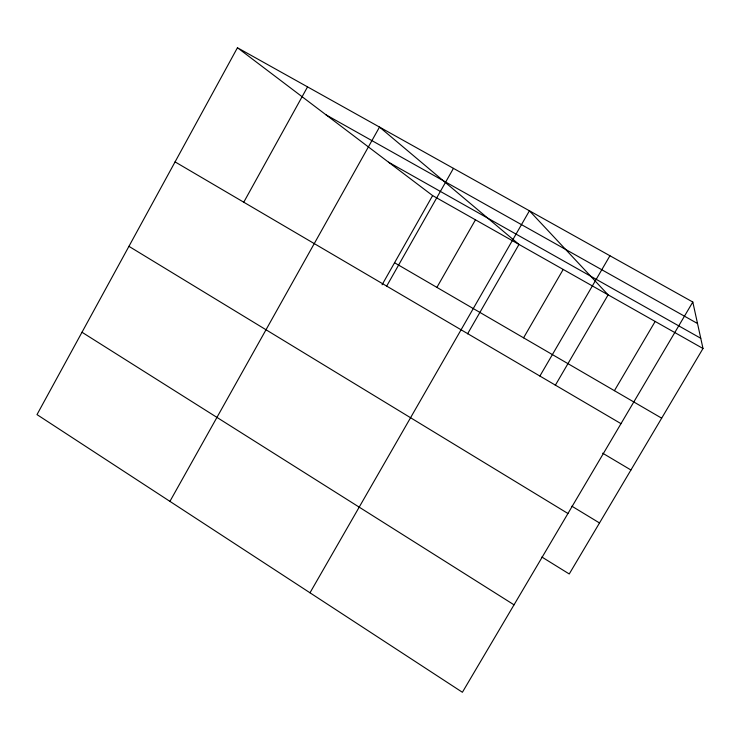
<?xml version="1.0" encoding="UTF-8"?>
<svg xmlns="http://www.w3.org/2000/svg" width="740" height="740" viewBox="0 0 740 740"><rect width="100%" height="100%" fill="white"/><g stroke="black" fill="none" stroke-linecap="round" stroke-linejoin="round"><path stroke-width="1.11" d="M237.447 47.73L37 414.604L462.398 692.27L692.807 302.031L237.447 47.73L432.623 195.591L703 348.503L569.245 573.972L541.874 557.026M243.756 202.214L307.544 86.876M169.922 501.368L379.509 127.067L518.99 244.431L467.569 333.842M382.071 284.78L432.623 195.591M386.678 286.112L453.444 168.359M436.896 287.388L475.469 219.817M309.995 592.786L529.433 210.789L608.123 294.844L555.287 385.337M523.578 337.819L563.205 269.434M539.895 376.05L609.936 255.753M614.422 390.683L655.168 321.447M326.026 114.839L697.524 323.519M388.519 162.18L700.762 338.282M394.559 262.756L661.671 418.174M175.075 161.894L620.999 423.659M602.647 453.185L630.924 469.993M571.881 506.197L599.502 522.958M128.936 246.337L567.95 513.505M81.992 332.251L514.032 604.83M692.807 302.031L703 348.503"/></g></svg>
